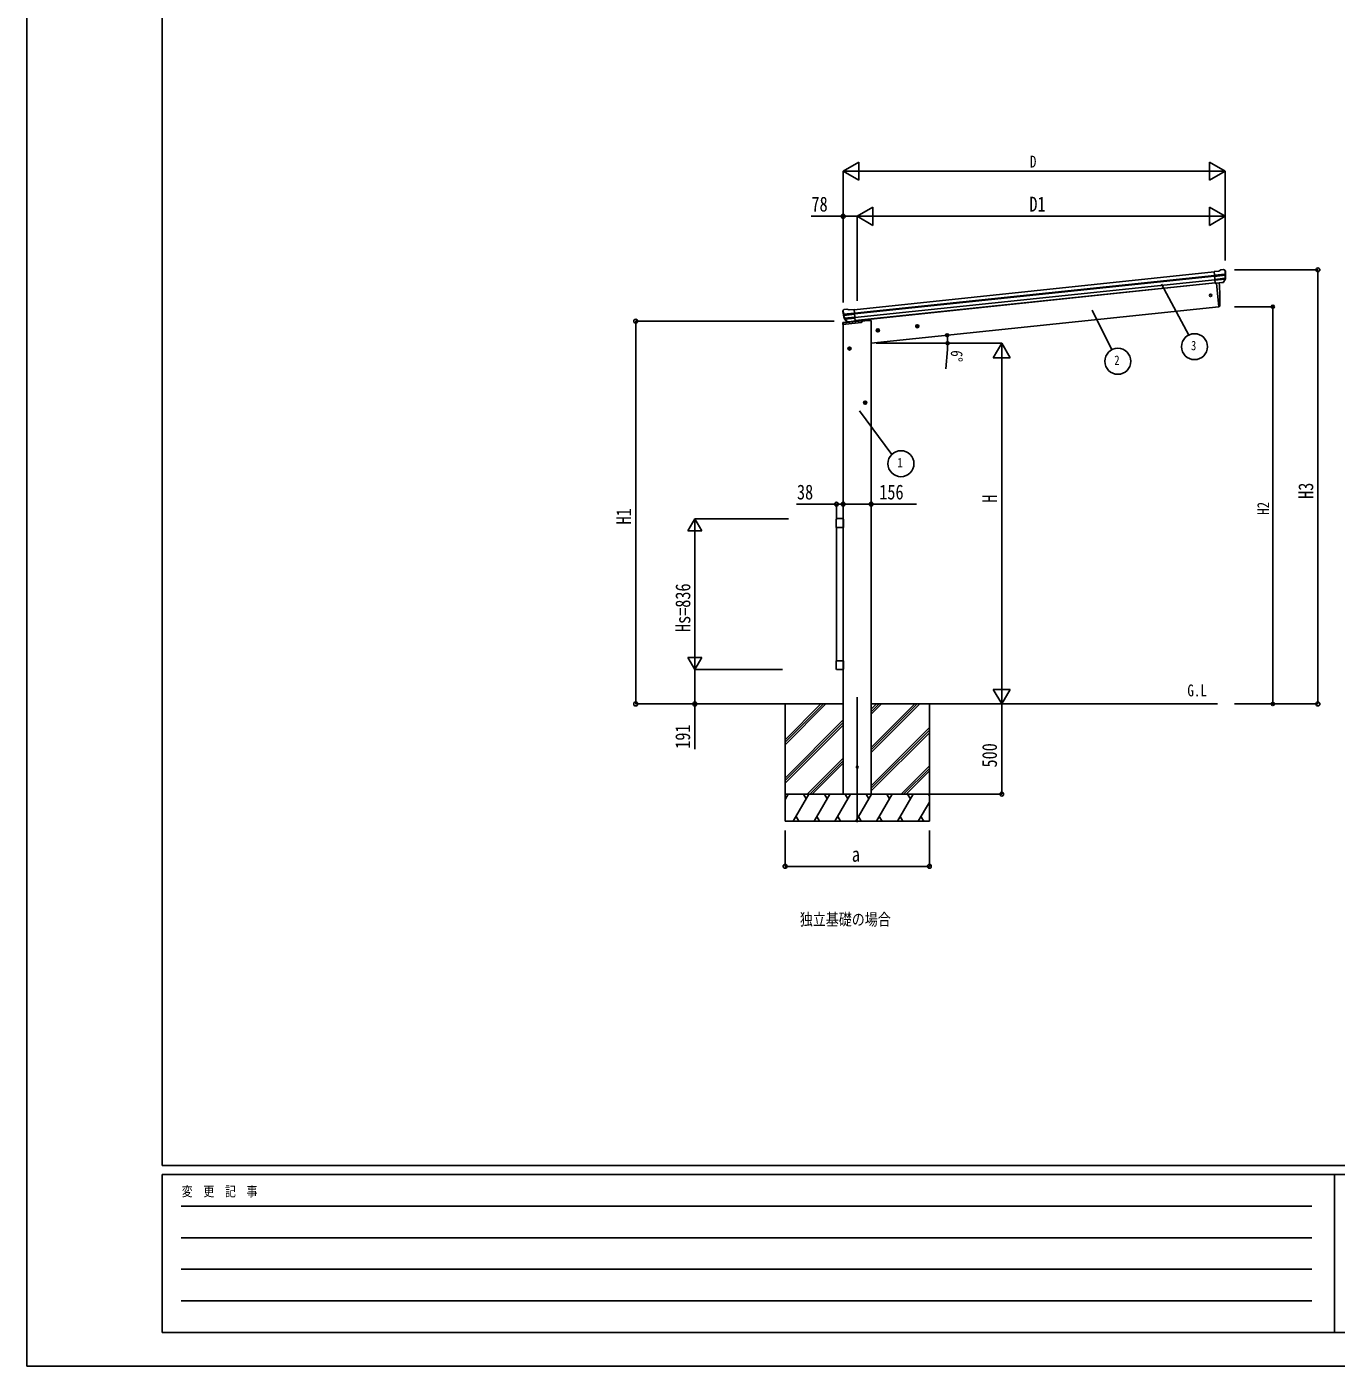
# Model space of a CAD drawing. Units: millimetres, scale not verified. Extents: x -10512 to 10512, y -7425 to 7425.
# Drawn here: x -10512 to -3253, y -7425 to 0 of the extents above; entities that cross this region are included whole.
import ezdxf
from ezdxf.enums import TextEntityAlignment as Align

# ---------------------------------------------------------------- set-up
doc = ezdxf.new("R2010")
doc.units = ezdxf.units.MM
doc.header["$LTSCALE"] = 30
for name, color, linetype in [('0-2_USER1', 3, 'Continuous'), ('0-3_YKK_12', 2, 'Continuous'), ('0-4_YKK_13', 4, 'Continuous'), ('0-5_YKK_A1', 4, 'Continuous'), ('0-6_YKK_D', 6, 'Continuous'), ('0-7_YKK_ZWAK', 7, 'Continuous')]:
    doc.layers.add(name, color=color, linetype=linetype)
doc.styles.add('ＭＳ ゴシック', font='')
doc.styles.get('ＭＳ ゴシック').set_extended_font_data('MS Gothic')

msp = doc.modelspace()

# ---------------------------------------------------------------- linework, layer by layer
at = {"layer": '0-3_YKK_12'}
msp.add_line((-5908.5, -3715.77), (-5908.5, -4409.09), dxfattribs=at)
at = {"layer": '0-4_YKK_13'}
for p, q in [((-3903.7, -1354.47), (-3930.22, -1357.26)), ((-3923.43, -1421.81), (-3930.22, -1357.26)), ((-3928.06, -1377.79), (-3868.32, -1371.51)), ((-3867.84, -1377.37), (-3927.44, -1383.64)), ((-3868.68, -1394.13), (-3925.71, -1400.12)), ((-3870.07, -1398.79), (-3925.24, -1404.59)), ((-3878.63, -1415.37), (-3869.18, -1397.07)), ((-3877.58, -1415.8), (-3867.45, -1397.54)), ((-3877.38, -1345.67), (-3877.38, -1345.67)), ((-3873.71, -1346.76), (-3873.72, -1346.75)), ((-3873.71, -1346.76), (-3869.39, -1350.25)), ((-3869.39, -1350.25), (-3868.53, -1350.95)), ((-3867.14, -1354.65), (-3867.45, -1352.8)), ((-3880.08, -1417.02), (-3923.46, -1421.58)), ((-3923.43, -1421.81), (-3913.49, -1420.76)), ((-3916.86, -1421.12), (-3903.16, -1551.49)), ((-3913.49, -1420.76), (-3913.21, -1420.83)), ((-3913.21, -1420.83), (-3887.88, -1418.16)), ((-3887.88, -1418.16), (-3887.63, -1418.05)), ((-3887.63, -1418.05), (-3879.94, -1417.24)), ((-3903.16, -1551.49), (-3901.11, -1551.2)), ((-5988.54, -1577.62), (-5988.62, -1575.74)), ((-5987.25, -1572.85), (-5987.95, -1573.71)), ((-5983.76, -1568.53), (-5987.25, -1572.85)), ((-5881.68, -1629.16), (-5986.45, -1640.17)), ((-5986.45, -1640.17), (-5881.68, -1629.16)), ((-5881.68, -1629.23), (-5985.93, -1640.19)), ((-5881.68, -1629.73), (-5985.01, -1640.59)), ((-5924.14, -1587.58), (-5983.88, -1593.86)), ((-5983.76, -1568.53), (-5983.75, -1568.53)), ((-5983.13, -1599.7), (-5923.53, -1593.44)), ((-5980.4, -1566.71), (-5980.39, -1566.7)), ((-5965.62, -1635.26), (-5979.32, -1619.5)), ((-5978.83, -1615.92), (-5921.8, -1609.92)), ((-5964.68, -1634.62), (-5977.73, -1618.69)), ((-5976.5, -1620.18), (-5921.33, -1614.39)), ((-5962.92, -1635.94), (-5919.54, -1631.38)), ((-5929.72, -1632.77), (-5955.05, -1635.43)), ((-5952.82, -1569.84), (-5926.3, -1567.05)), ((-5929.46, -1632.65), (-5929.72, -1632.77)), ((-5919.52, -1631.61), (-5929.46, -1632.65)), ((-5919.52, -1631.61), (-5926.3, -1567.05)), ((-5916.68, -1631.9), (-5916.68, -1633.41)), ((-5881.68, -1633.78), (-5881.68, -1629.16)), ((-5988.68, -1649.52), (-5987.44, -1640.11)), ((-5987.67, -1649.42), (-5988.68, -1649.52)), ((-5987.67, -1649.42), (-5886.15, -1638.75)), ((-5986.45, -1640.17), (-5987.67, -1649.42)), ((-5987.67, -1649.42), (-5986.45, -1640.17)), ((-5985.93, -1640.19), (-5987.14, -1649.36)), ((-5986.45, -1640.17), (-5986.55, -1639.25)), ((-5986.55, -1639.25), (-5986.45, -1640.17)), ((-5985.01, -1640.59), (-5985.06, -1640.09)), ((-5955.32, -1635.37), (-5963.01, -1636.18)), ((-5955.05, -1635.43), (-5955.32, -1635.37)), ((-6025, -2775.76), (-6025, -2732.06)), ((-6019.5, -2726.56), (-5990.5, -2726.56)), ((-5985, -2732.06), (-5985, -2775.76)), ((-5985, -2775.76), (-6025, -2775.76)), ((-6025, -3514.36), (-6025, -3558.06)), ((-5985, -3514.36), (-6025, -3514.36)), ((-6019.5, -3563.56), (-5990.5, -3563.56)), ((-5985, -3558.06), (-5985, -3514.36))]:
    msp.add_line(p, q, dxfattribs=at)
for points in [[(-3903.7, -1354.47), (-3892.1, -1347.5), (-3892.1, -1347.5)], [(-3890.87, -1347.09), (-3890.86, -1347.09), (-3877.38, -1345.67)], [(-5986.55, -1639.25), (-5881.68, -1628.22), (-5881.68, -1629.16)], [(-5966.91, -1565.29), (-5966.91, -1565.29), (-5980.39, -1566.7)], [(-5952.82, -1569.84), (-5965.62, -1565.43), (-5965.62, -1565.43)]]:
    msp.add_lwpolyline(points, dxfattribs=at)
for centre, radius in [((-3949.96, -1488.94), 6.5), ((-5908.25, -4104), 5)]:
    msp.add_circle(centre, radius, dxfattribs=at)
for centre, radius, start, end in [((-3890.55, -1350.07), 3, 96.02369, 120.97631), ((-3876.86, -1350.64), 5, 51.04426, 95.95574), ((-4060.7, -1376.3), 192.44, 1.4271, 6.57578), ((-3871.84, -1395.69), 3, 332.69111, 354.20009), ((-4068.04, -1375.76), 200.2, 354.20009, 359.53883), ((-3823.05, -1369.39), 45.32, 182.67122, 185.64518), ((-3867.66, -1378.71), 1.35, 95.1605, 97.91927), ((-3865.05, -1377.16), 2.74, 179.02151, 184.43412), ((-3870.08, -1396.08), 3, 331, 354.13916), ((-4068.04, -1375.76), 202, 354.13916, 6), ((-4797.76, -1511.28), 900, 357.63919, 5.84085), ((-3880.19, -1414.35), 2.99, 285.2717, 331.00739), ((-3901.53, -1548.23), 3, 278, 357.63919), ((-5787.65, -1556.5), 202, 186, 197.86084), ((-5794.71, -1558.55), 192.44, 185.42422, 190.5729), ((-6028.61, -1601.21), 45.32, 6.35482, 9.32878), ((-5979.87, -1571.68), 5, 96.04426, 140.95574), ((-5985.91, -1600.07), 2.74, 7.56588, 12.97849), ((-5983.04, -1601.05), 1.35, 94.08073, 96.8395), ((-5787.65, -1556.5), 200.2, 192.46117, 197.79991), ((-5977.06, -1617.54), 3, 197.86084, 221), ((-5975.41, -1616.78), 3, 197.79991, 219.30889), ((-5966.6, -1568.27), 3, 71.02369, 95.97631), ((-5986.45, -1640.24), 1, 96, 172.5), ((-5987.17, -1643.76), 3.66, 78.7113, 94.17753), ((-5987.17, -1643.76), 3.66, 78.7113, 94.17753), ((-5963.36, -1633.3), 2.99, 220.99261, 266.7283), ((-5886.68, -1633.78), 5, 276, 0), ((-6019.5, -2732.06), 5.5, 90, 180), ((-5990.5, -2732.06), 5.5, 0, 90), ((-6019.5, -3558.06), 5.5, 180, 270), ((-5990.5, -3558.06), 5.5, 270, 0)]:
    msp.add_arc(centre, radius, start, end, dxfattribs=at)
for centre, major_axis, ratio, start_param, end_param in [((-3869.4, -1354.25), (-0.87, 5.91), 0.020485, 0.671432, 1.5691306), ((-3874.8, -1349.74), (5.88, -1.31), 0.24881, 0.460585, 0.4641038), ((-3870.42, -1353.28), (-2.34, 1.9), 0.995767, 3.9859716, 4.712389), ((-4065.73, -1397.71), (-20.92, 199.05), 0.994373, 4.7113789, 4.7277536), ((-3880.39, -1414.05), (-0.11, 3), 0.642905, 3.2459383, 4.203928), ((-3880.26, -1414.25), (1.66, -2.51), 0.997631, 5.8041905, 5.8929484), ((-3880.33, -1414.14), (3.53, -2.11), 0.650902, 5.2561448, 5.3289554), ((-3877.96, -1413.79), (1.08, 3.13), 0.040856, 2.1135035, 2.1416249), ((-5985.62, -1575.6), (1.9, 2.34), 0.995767, 1.5707963, 2.2972137), ((-5982.07, -1571.22), (-5.48, -2.51), 0.24881, 5.8190815, 5.8226003), ((-5986.41, -1576.76), (-0.38, 5.97), 0.020485, 4.7140547, 5.6117533), ((-5785.34, -1578.45), (-20.92, 199.05), 0.994373, 1.5554317, 1.5718064), ((-5965.66, -1633.22), (-1.71, 2.84), 0.040856, 4.1415604, 4.1696818), ((-5963.23, -1632.96), (-0.51, 2.96), 0.642905, 2.0792573, 3.037247), ((-5963.27, -1633.07), (-3.02, -2.79), 0.650902, 0.9542299, 1.0270405), ((-5963.32, -1633.19), (-1.1, -2.8), 0.997631, 0.3902369, 0.4789948)]:
    msp.add_ellipse(centre, major_axis=major_axis, ratio=ratio, start_param=start_param, end_param=end_param, dxfattribs=at)
at = {"layer": '0-5_YKK_A1'}
for p, q in [((-5926.09, -1569.04), (-3930.01, -1359.25)), ((-5924.11, -1587.94), (-3928.02, -1378.14)), ((-5923.68, -1592.12), (-3927.58, -1382.32)), ((-5921.58, -1611.98), (-3925.5, -1402.18)), ((-3923.74, -1418.92), (-5919.82, -1628.71)), ((-3923.63, -1419.91), (-5848.92, -1622.27)), ((-3916.86, -1421.12), (-3903.16, -1551.49)), ((-3903.16, -1551.49), (-5830.5, -1754.06)), ((-5848.92, -1622.27), (-5848.31, -1628.06)), ((-5830.5, -4254.06), (-5830.5, -1628.06)), ((-5986, -4254.06), (-5986, -1649.24)), ((-5784.34, -1681.84), (-5804.23, -1683.93)), ((-5795.07, -1675.42), (-5801.14, -1679.84)), ((-5801.14, -1679.84), (-5800.36, -1687.3)), ((-5800.36, -1687.3), (-5793.5, -1690.35)), ((-5793.24, -1692.83), (-5795.33, -1672.94)), ((-5788.21, -1678.48), (-5795.07, -1675.42)), ((-5565.55, -1658.85), (-5585.44, -1660.94)), ((-5576.28, -1652.43), (-5582.35, -1656.84)), ((-5582.35, -1656.84), (-5581.56, -1664.3)), ((-5581.56, -1664.3), (-5574.71, -1667.36)), ((-5574.45, -1669.84), (-5576.54, -1649.95)), ((-5569.42, -1655.48), (-5576.28, -1652.43)), ((-5951.5, -1776.11), (-5958, -1779.86)), ((-5958, -1779.86), (-5958, -1787.37)), ((-5951.5, -1793.61), (-5951.5, -1773.61)), ((-5945, -1779.86), (-5951.5, -1776.11)), ((-5941.5, -1783.61), (-5961.5, -1783.61)), ((-5958, -1787.37), (-5951.5, -1791.12)), ((-5864.5, -2076.11), (-5871, -2079.86)), ((-5864.5, -2093.61), (-5864.5, -2073.61)), ((-5858, -2079.86), (-5864.5, -2076.11)), ((-5854.5, -2083.61), (-5874.5, -2083.61)), ((-5871, -2079.86), (-5871, -2087.37)), ((-5871, -2087.37), (-5864.5, -2091.12)), ((-6024, -2775.76), (-6024, -3514.48)), ((-5986, -3514.36), (-5986, -2775.76)), ((-6437.14, -3754.06), (-5986, -3754.06)), ((-6308.5, -3980.69), (-6081.87, -3754.06)), ((-6308.5, -3966.55), (-6096.01, -3754.06)), ((-6308.5, -3952.41), (-6110.15, -3754.06)), ((-6308.5, -3754.12), (-6308.5, -4404.06)), ((-5830.5, -3754.06), (-3911.56, -3754.06)), ((-5830.5, -4023.19), (-5561.37, -3754.06)), ((-5830.5, -4009.05), (-5575.51, -3754.06)), ((-5830.5, -3994.91), (-5589.65, -3754.06)), ((-5830.5, -3811), (-5773.56, -3754.06)), ((-5830.5, -3796.86), (-5787.7, -3754.06)), ((-5830.5, -3782.72), (-5801.85, -3754.06)), ((-5508.5, -3754.12), (-5508.5, -4404.06)), ((-6308.5, -4164.54), (-5986.5, -3842.54)), ((-6308.5, -4178.68), (-5986.5, -3856.68)), ((-6308.5, -4192.82), (-5986.5, -3870.83)), ((-5830.5, -4207.04), (-5508.5, -3885.04)), ((-5830.5, -4221.18), (-5508.5, -3899.18)), ((-5830.5, -4235.32), (-5508.5, -3913.33)), ((-6185.89, -4254.06), (-5986.5, -4054.67)), ((-6171.75, -4254.06), (-5986.5, -4068.82)), ((-6157.61, -4254.06), (-5986.5, -4082.96)), ((-5665.39, -4254.06), (-5508.5, -4097.17)), ((-5651.25, -4254.06), (-5508.5, -4111.32)), ((-5637.11, -4254.06), (-5508.5, -4125.46)), ((-5508.5, -4254.06), (-6308.5, -4254.06)), ((-6308.5, -4283), (-6291.79, -4254.06)), ((-6306.79, -4280.04), (-6308.5, -4277.09)), ((-6262.93, -4404.06), (-6176.32, -4254.06)), ((-6191.32, -4280.04), (-6206.32, -4254.06)), ((-6147.46, -4404.06), (-6060.85, -4254.06)), ((-6075.85, -4280.04), (-6090.85, -4254.06)), ((-6031.99, -4404.06), (-5945.38, -4254.06)), ((-5960.38, -4280.05), (-5975.39, -4254.06)), ((-5916.52, -4404.06), (-5829.91, -4254.06)), ((-5844.91, -4280.05), (-5859.91, -4254.06)), ((-5801.05, -4404.06), (-5714.44, -4254.06)), ((-5729.44, -4280.04), (-5744.44, -4254.06)), ((-5685.58, -4404.06), (-5598.97, -4254.06)), ((-5613.97, -4280.04), (-5628.97, -4254.06)), ((-5570.11, -4404.06), (-5508.5, -4297.36)), ((-5508.5, -4262.73), (-5513.51, -4254.06)), ((-6247.93, -4378.08), (-6232.93, -4404.06)), ((-6132.46, -4378.08), (-6117.46, -4404.06)), ((-6016.99, -4378.08), (-6001.99, -4404.06)), ((-5901.52, -4378.08), (-5886.52, -4404.06)), ((-5786.05, -4378.08), (-5771.05, -4404.06)), ((-5670.58, -4378.08), (-5655.58, -4404.06)), ((-5555.11, -4378.08), (-5540.11, -4404.06)), ((-6308.5, -4404.06), (-5508.5, -4404.06))]:
    msp.add_line(p, q, dxfattribs=at)
for points in [[(-5830.5, -1628.06), (-5850.5, -1628.06), (-5881.68, -1631.34)], [(-5793.5, -1690.35), (-5787.43, -1685.94), (-5788.21, -1678.48)], [(-5574.71, -1667.36), (-5568.63, -1662.94), (-5569.42, -1655.48)], [(-5951.5, -1791.12), (-5945, -1787.37), (-5945, -1779.86)], [(-5864.5, -2091.12), (-5858, -2087.37), (-5858, -2079.86)]]:
    msp.add_lwpolyline(points, dxfattribs=at)
for centre, radius in [((-5794.29, -1682.89), 8.5), ((-5794.29, -1682.89), 7.7), ((-5794.29, -1682.89), 6.5), ((-5575.49, -1659.89), 8.5), ((-5575.49, -1659.89), 7.7), ((-5575.49, -1659.89), 6.5), ((-5951.5, -1783.61), 8.5), ((-5951.5, -1783.61), 7.7), ((-5951.5, -1783.61), 6.5), ((-5864.5, -2083.61), 8.5), ((-5864.5, -2083.61), 7.7), ((-5864.5, -2083.61), 6.5)]:
    msp.add_circle(centre, radius, dxfattribs=at)
at = {"layer": '0-6_YKK_D'}
for p, q in [((-5986.5, -800.67), (-5899.9, -750.67)), ((-5986.5, -1518.08), (-5986.5, -799.67)), ((-5986.5, -800.67), (-5899.9, -850.67)), ((-5986.5, -800.67), (-5813.3, -800.67)), ((-5899.9, -850.67), (-5899.9, -750.67)), ((-5886.5, -800.67), (-3968.12, -800.67)), ((-3868.12, -800.67), (-4041.32, -800.67)), ((-3868.12, -800.67), (-3954.72, -750.67)), ((-3954.72, -750.67), (-3954.72, -850.67)), ((-3868.12, -800.67), (-3954.72, -850.67)), ((-3868.12, -1295.34), (-3868.12, -799.67)), ((-5908.25, -1050.67), (-5821.65, -1000.67)), ((-5821.65, -1100.67), (-5821.65, -1000.67)), ((-3868.12, -1050.67), (-3954.72, -1000.67)), ((-3954.72, -1000.67), (-3954.72, -1100.67)), ((-5986, -1528.09), (-5986, -1049.67)), ((-5908.25, -1519.91), (-5908.25, -1049.67)), ((-5908.25, -1519.91), (-5908.25, -1049.67)), ((-5908.25, -1050.67), (-5821.65, -1100.67)), ((-5908.25, -1050.67), (-5735.05, -1050.67)), ((-5808.25, -1050.67), (-3968.12, -1050.67)), ((-3868.12, -1050.67), (-4041.32, -1050.67)), ((-3868.12, -1050.67), (-3954.72, -1100.67)), ((-3868.12, -1294.34), (-3868.12, -1049.67)), ((-3816.29, -1347.65), (-3353.42, -1347.65)), ((-3354.42, -3754.06), (-3354.42, -1347.65)), ((-4220.82, -1427.47), (-4070.92, -1708.87)), ((-3817.29, -1551.49), (-3603.42, -1551.49)), ((-3604.42, -1551.49), (-3604.42, -3754.06)), ((-6036.5, -1631.56), (-7137.83, -1631.56)), ((-7136.83, -1631.56), (-7136.83, -3754.06)), ((-4606.03, -1571.72), (-4496.15, -1790.01)), ((-5803.21, -1754.06), (-5106.59, -1754.06)), ((-5756.14, -1754.06), (-5406.59, -1754.06)), ((-5107.59, -1754.06), (-5154.46, -1835.25)), ((-5107.59, -1754.06), (-5060.71, -1835.25)), ((-5107.59, -1754.06), (-5107.59, -1916.44)), ((-5408.95, -1788.04), (-5417.7, -1896.62)), ((-5154.46, -1835.25), (-5060.71, -1835.25)), ((-5107.59, -1847.81), (-5107.59, -3660.31)), ((-5896.65, -2128.22), (-5716.86, -2370.86)), ((-6024, -2731.06), (-6024, -2645.65)), ((-5986, -2721.7), (-5986, -2645.65)), ((-6808.5, -2727.06), (-6847.56, -2794.72)), ((-6290.2, -2727.06), (-6809.5, -2727.06)), ((-6808.5, -2727.06), (-6769.44, -2794.72)), ((-6808.5, -2727.06), (-6808.5, -2862.38)), ((-6847.56, -2794.72), (-6769.44, -2794.72)), ((-6808.5, -3484.94), (-6808.5, -2805.19)), ((-6808.5, -3563.06), (-6808.5, -3427.75)), ((-6808.5, -3563.06), (-6847.56, -3495.41)), ((-6769.44, -3495.41), (-6847.56, -3495.41)), ((-6322.83, -3563.06), (-6809.5, -3563.06)), ((-6322.83, -3563.06), (-6809.5, -3563.06)), ((-6808.5, -3563.06), (-6769.44, -3495.41)), ((-5107.59, -3754.06), (-5107.59, -3591.68)), ((-5107.59, -3754.06), (-5154.46, -3672.87)), ((-5060.71, -3672.87), (-5154.46, -3672.87)), ((-5107.59, -3754.06), (-5060.71, -3672.87)), ((-6438.14, -3754.06), (-7137.83, -3754.06)), ((-6425.27, -3754.06), (-6809.5, -3754.06)), ((-5507.5, -3754.06), (-5106.59, -3754.06)), ((-5107.59, -3754.06), (-5107.59, -4254.06)), ((-3817.29, -3754.06), (-3603.42, -3754.06)), ((-3817.29, -3754.06), (-3353.42, -3754.06)), ((-5507.5, -4254.06), (-5106.59, -4254.06)), ((-6308.5, -4455), (-6308.5, -4655.06)), ((-5508.5, -4455), (-5508.5, -4655.06)), ((-6308.5, -4654.06), (-5508.5, -4654.06))]:
    msp.add_line(p, q, dxfattribs=at)
for points in [[(-5908.25, -1050.67), (-5986, -1050.67), (-6163.83, -1050.67)], [(-5986, -2646.65), (-6024, -2646.65), (-6244.34, -2646.65)], [(-5986, -2646.65), (-5830.5, -2646.65), (-5580.67, -2646.65)], [(-6808.5, -3563.06), (-6808.5, -3754.06), (-6808.5, -4003.9)]]:
    msp.add_lwpolyline(points, dxfattribs=at)
for centre, radius in [((-5986, -1050.67), 10.62), ((-3354.42, -1347.65), 10.62), ((-3604.42, -1551.49), 8.5), ((-7136.83, -1631.56), 10.62), ((-5409.9, -1709.86), 8.5), ((-4038.7, -1773.26), 72), ((-5407.59, -1754.06), 8.5), ((-4463.77, -1854.32), 72), ((-5666.14, -2421.96), 72), ((-6024, -2646.65), 10.62), ((-5986, -2646.65), 10.62), ((-5986, -2646.65), 10.62), ((-5830.5, -2646.65), 10.62), ((-7136.83, -3754.06), 10.62), ((-6808.5, -3754.06), 10.62), ((-3604.42, -3754.06), 8.5), ((-3354.42, -3754.06), 10.62), ((-5107.59, -4254.06), 10.62), ((-6308.5, -4654.06), 10.62), ((-5508.5, -4654.06), 10.62)]:
    msp.add_circle(centre, radius, dxfattribs=at)
for start, end in [(0, 6), (355.39249, 0)]:
    msp.add_arc((-5830.5, -1754.06), 422.91, start, end, dxfattribs=at)
at = {"layer": '0-7_YKK_ZWAK'}
for p, q in [((-9762.45, -6312.5), (-9762.45, 6937.5)), ((9737.55, -6312.5), (-9762.45, -6312.5)), ((-3262.45, -6362.5), (-9762.45, -6362.5)), ((-9762.45, -7237.5), (-9762.45, -6362.5)), ((-3262.45, -6362.5), (-3262.45, -7237.5)), ((-12.45, -6362.5), (-3262.45, -6362.5)), ((-9656.2, -6537.5), (-3387.45, -6537.5)), ((-9656.2, -6712.5), (-3387.45, -6712.5)), ((-9656.2, -6887.5), (-3387.45, -6887.5)), ((-9656.2, -7062.5), (-3387.45, -7062.5)), ((-9762.45, -7237.5), (-3262.45, -7237.5)), ((-3262.45, -7237.5), (-12.45, -7237.5))]:
    msp.add_line(p, q, dxfattribs=at)
msp.add_lwpolyline([(-10512.5, -7425), (10512.5, -7425), (10512.5, 7425), (-10512.5, 7425)], close=True, dxfattribs=at)

# ---------------------------------------------------------------- texts
at = {"layer": '0-2_USER1', "style": 'ＭＳ ゴシック', "width": 0.8}
for s, p in [('G.L', (-4078.07, -3731.6)), ('独立基礎の場合', (-6226.68, -5000.97))]:
    msp.add_text(s, height=65.98, dxfattribs=at).set_placement(p, align=Align.BOTTOM_LEFT)
at = {"layer": '0-6_YKK_D', "style": 'ＭＳ ゴシック', "width": 0.8}
for s, height, p in [('D', 65.98, (-4951.31, -799.87)), ('78', 82.48, (-6162.17, -1049)), ('D1', 82.48, (-4954.18, -1049)), ('3', 52.79, (-4057.9, -1809.26)), ('2', 52.79, (-4482.97, -1890.32)), ('1', 52.79, (-5685.34, -2457.96)), ('38', 82.48, (-6242.67, -2644.99)), ('156', 82.48, (-5786.34, -2644.99)), ('a', 82.48, (-5938.5, -4653.26))]:
    msp.add_text(s, height=height, dxfattribs=at).set_placement(p, align=Align.BOTTOM_LEFT)
for s, height, rotation, p in [('6°', 65.98, 265.392, (-5407.43, -1789.83)), ('H3', 82.48, 90, (-3355.76, -2616.86)), ('H', 82.48, 90, (-5108.59, -2638.52)), ('H2', 65.98, 90, (-3605.22, -2705.58)), ('H1', 82.48, 90, (-7137.63, -2758.81)), ('Hs=836', 82.48, 90, (-6809.3, -3355.06)), ('191', 82.48, 90, (-6810.17, -4002.23)), ('500', 82.48, 90, (-5109.25, -4106.06))]:
    msp.add_text(s, height=height, rotation=rotation, dxfattribs=at).set_placement(p, align=Align.BOTTOM_LEFT)
at = {"layer": '0-7_YKK_ZWAK', "style": 'ＭＳ ゴシック', "width": 0.8}
msp.add_text('変  更  記  事', height=54.99, dxfattribs=at).set_placement((-9653.28, -6500), align=Align.BOTTOM_LEFT)

doc.saveas('drawing.dxf')
